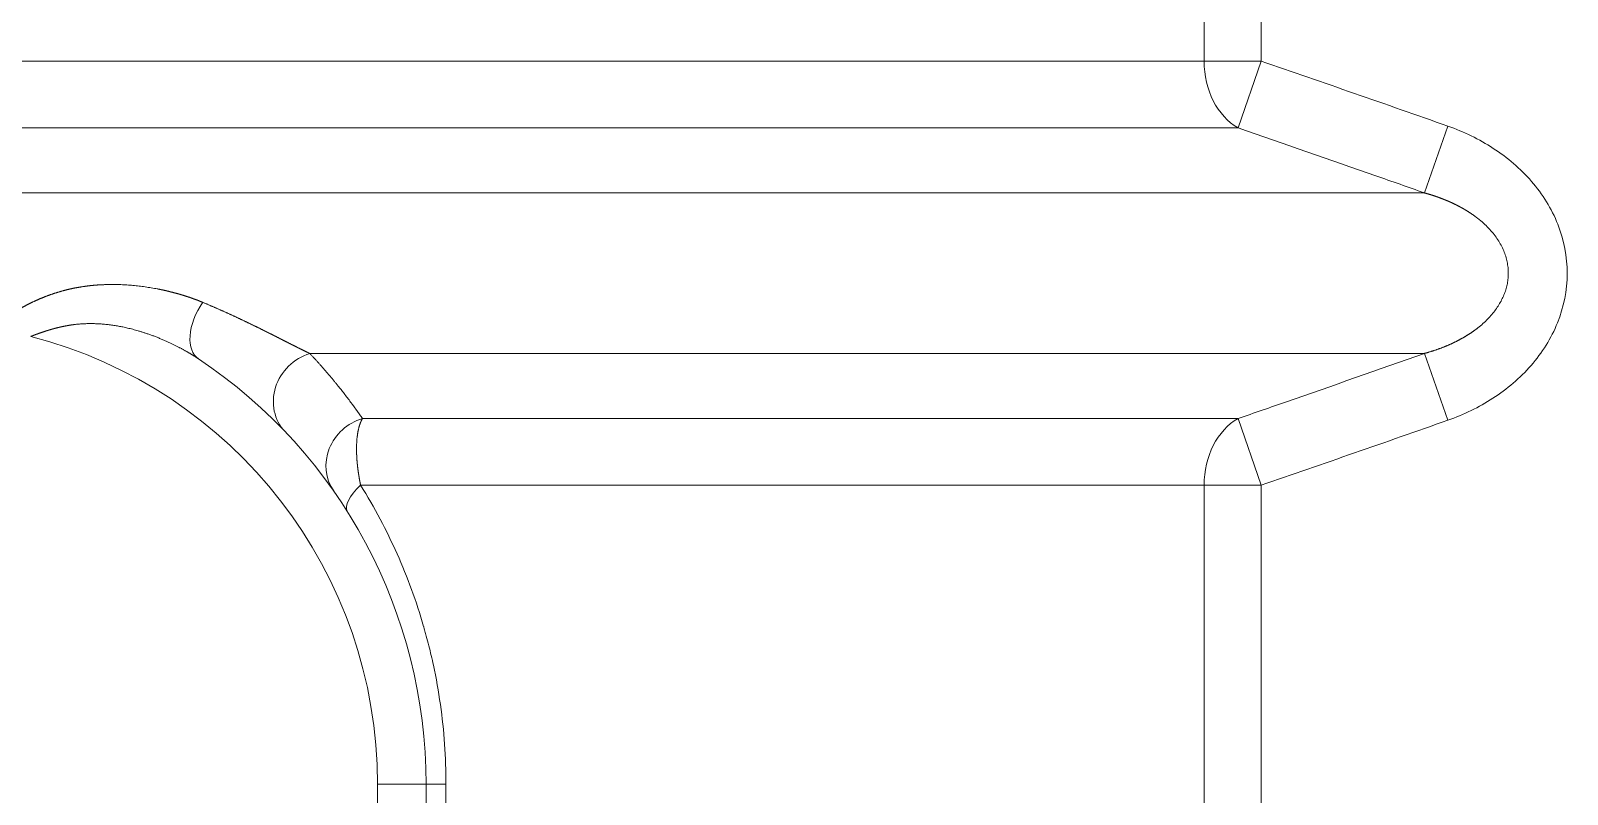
# Model space of a CAD drawing. Header units: millimetres. Extents: x 4664 to 8864, y -38 to 2932.
# Drawn here: x 8094.74 to 8122.24, y 1835.4 to 1849.06 of the extents above; entities that cross this region are included whole.
import ezdxf

# ---------------------------------------------------------------- set-up
doc = ezdxf.new("R2010")
doc.units = ezdxf.units.MM

msp = doc.modelspace()

# ---------------------------------------------------------------- linework, layer by layer
at = {"lineweight": 5}
for p, q in [((8115.744, 1848.517), (8115.744, 1859.573)), ((8116.763, 1859.573), (8116.763, 1848.517)), ((8063.182, 1848.517), (8116.763, 1848.517)), ((8116.351, 1847.323), (8116.763, 1848.517)), ((8064.376, 1847.323), (8116.351, 1847.323)), ((8119.686, 1846.158), (8120.107, 1847.352)), ((8063.402, 1846.158), (8119.686, 1846.158)), ((8099.737, 1843.285), (8119.686, 1843.285)), ((8119.686, 1843.285), (8120.107, 1842.09)), ((8116.351, 1842.119), (8100.68, 1842.119)), ((8116.351, 1842.119), (8116.763, 1840.925)), ((8100.648, 1840.925), (8116.763, 1840.925)), ((8115.744, 1829.869), (8115.744, 1840.925)), ((8116.763, 1840.925), (8116.763, 1829.869)), ((8102.175, 1835.58), (8100.949, 1835.58)), ((8100.949, 1835.58), (8100.949, 1835.214)), ((8101.819, 1835.214), (8101.819, 1835.58)), ((8102.175, 1835.214), (8102.175, 1835.58))]:
    msp.add_line(p, q, dxfattribs=at)
for radius, end in [(8.271, 75.5415), (9.141, 56.3104)]:
    msp.add_arc((8092.678, 1835.58), radius, 0, end, dxfattribs=at)
at = {"lineweight": 5, "extrusion": (0, 0, -1)}
for centre, major_axis, ratio, start_param, end_param in [((8116.763, 1848.517), (0, 1.306), 0.780444, 3.557424, 4.712389), ((8098.231, 1843.91), (0.483, 0.724), 0.577181, 3.141593, 4.726892), ((8099.924, 1842.488), (0.63, 0.601), 0.921263, 3.141593, 5.208198), ((8100.879, 1841.323), (0.713, 0.499), 0.935093, 3.141593, 5.057279), ((8116.763, 1840.925), (0, 1.306), 0.780444, 4.712389, 5.867354), ((8101.144, 1840.925), (0.736, 0.465), 0.347154, 3.141593, 4.209667)]:
    msp.add_ellipse(centre, major_axis=major_axis, ratio=ratio, start_param=start_param, end_param=end_param, dxfattribs=at)
at = {"lineweight": 5}
for points in [[(8120.107, 1847.352), (8118.993, 1847.744), (8117.879, 1848.133), (8116.763, 1848.517)], [(8116.763, 1840.925), (8117.879, 1841.309), (8118.993, 1841.698), (8120.107, 1842.09)]]:
    msp.add_open_spline(points, degree=3, dxfattribs=at)
for points, knots in [([(8116.351, 1847.323), (8117.174, 1847.038), (8117.996, 1846.752), (8119.107, 1846.362), (8119.397, 1846.26), (8119.686, 1846.158)], [0, 0, 0, 0, 0.739335, 0.739335, 1, 1, 1, 1]), ([(8120.107, 1842.09), (8120.392, 1842.19), (8120.662, 1842.32), (8121.166, 1842.646), (8121.4, 1842.844), (8121.793, 1843.296), (8121.958, 1843.557), (8122.181, 1844.11), (8122.242, 1844.414), (8122.244, 1845.013), (8122.185, 1845.316), (8121.964, 1845.875), (8121.801, 1846.136), (8121.406, 1846.592), (8121.173, 1846.79), (8120.668, 1847.119), (8120.393, 1847.251), (8120.107, 1847.352)], [0, 0, 0, 0, 0.125, 0.125, 0.25, 0.25, 0.375, 0.375, 0.5, 0.5, 0.625, 0.625, 0.75, 0.75, 0.875, 0.875, 1, 1, 1, 1]), ([(8119.686, 1846.158), (8119.689, 1846.157), (8119.695, 1846.155), (8119.703, 1846.153), (8119.712, 1846.15), (8119.72, 1846.148), (8119.729, 1846.146), (8119.737, 1846.143), (8119.746, 1846.141), (8119.754, 1846.138), (8119.763, 1846.136), (8119.771, 1846.133), (8119.779, 1846.131), (8119.788, 1846.128), (8119.796, 1846.126), (8119.804, 1846.123), (8119.813, 1846.121), (8119.821, 1846.118), (8119.829, 1846.115), (8119.837, 1846.113), (8119.845, 1846.11), (8119.854, 1846.107), (8119.862, 1846.105), (8119.87, 1846.102), (8119.878, 1846.099), (8119.886, 1846.097), (8119.894, 1846.094), (8119.902, 1846.091), (8119.91, 1846.088), (8119.918, 1846.086), (8119.926, 1846.083), (8119.934, 1846.08), (8119.941, 1846.077), (8119.949, 1846.074), (8119.957, 1846.072), (8119.965, 1846.069), (8119.973, 1846.066), (8119.98, 1846.063), (8119.988, 1846.06), (8119.996, 1846.057), (8120.003, 1846.054), (8120.011, 1846.051), (8120.019, 1846.048), (8120.026, 1846.045), (8120.034, 1846.042), (8120.041, 1846.039), (8120.049, 1846.036), (8120.056, 1846.033), (8120.064, 1846.03), (8120.071, 1846.027), (8120.078, 1846.024), (8120.086, 1846.021), (8120.093, 1846.018), (8120.1, 1846.015), (8120.108, 1846.012), (8120.115, 1846.009), (8120.122, 1846.005), (8120.129, 1846.002), (8120.137, 1845.999), (8120.144, 1845.996), (8120.151, 1845.993), (8120.158, 1845.99), (8120.165, 1845.986), (8120.172, 1845.983), (8120.179, 1845.98), (8120.186, 1845.977), (8120.193, 1845.973), (8120.2, 1845.97), (8120.207, 1845.967), (8120.214, 1845.964), (8120.221, 1845.96), (8120.228, 1845.957), (8120.234, 1845.954), (8120.241, 1845.95), (8120.248, 1845.947), (8120.255, 1845.944), (8120.261, 1845.94), (8120.268, 1845.937), (8120.275, 1845.933), (8120.281, 1845.93), (8120.288, 1845.927), (8120.294, 1845.923), (8120.301, 1845.92), (8120.308, 1845.916), (8120.314, 1845.913), (8120.321, 1845.909), (8120.327, 1845.906), (8120.333, 1845.902), (8120.34, 1845.899), (8120.346, 1845.895), (8120.352, 1845.892), (8120.359, 1845.888), (8120.365, 1845.885), (8120.371, 1845.881), (8120.378, 1845.878), (8120.384, 1845.874), (8120.39, 1845.871), (8120.396, 1845.867), (8120.402, 1845.864), (8120.408, 1845.86), (8120.414, 1845.856), (8120.42, 1845.853), (8120.426, 1845.849), (8120.432, 1845.845), (8120.438, 1845.842), (8120.444, 1845.838), (8120.45, 1845.835), (8120.456, 1845.831), (8120.462, 1845.827), (8120.468, 1845.824), (8120.474, 1845.82), (8120.479, 1845.816), (8120.485, 1845.813), (8120.491, 1845.809), (8120.497, 1845.805), (8120.502, 1845.801), (8120.508, 1845.798), (8120.514, 1845.794), (8120.519, 1845.79), (8120.525, 1845.786), (8120.53, 1845.783), (8120.536, 1845.779), (8120.541, 1845.775), (8120.547, 1845.771), (8120.552, 1845.768), (8120.558, 1845.764), (8120.563, 1845.76), (8120.568, 1845.756), (8120.574, 1845.752), (8120.579, 1845.749), (8120.584, 1845.745), (8120.59, 1845.741), (8120.595, 1845.737), (8120.6, 1845.733), (8120.605, 1845.729), (8120.61, 1845.726), (8120.615, 1845.722), (8120.621, 1845.718), (8120.626, 1845.714), (8120.631, 1845.71), (8120.636, 1845.706), (8120.641, 1845.702), (8120.646, 1845.699), (8120.651, 1845.695), (8120.655, 1845.691), (8120.66, 1845.687), (8120.665, 1845.683), (8120.702, 1845.653), (8120.768, 1845.596), (8120.856, 1845.506), (8120.935, 1845.414), (8121.002, 1845.319), (8121.06, 1845.222), (8121.107, 1845.124), (8121.144, 1845.024), (8121.17, 1844.923), (8121.185, 1844.822), (8121.19, 1844.724), (8121.186, 1844.629), (8121.173, 1844.537), (8121.151, 1844.445), (8121.121, 1844.354), (8121.082, 1844.264), (8121.034, 1844.175), (8120.978, 1844.087), (8120.913, 1844.001), (8120.839, 1843.918), (8120.757, 1843.837), (8120.695, 1843.783), (8120.658, 1843.753), (8120.649, 1843.746), (8120.639, 1843.738), (8120.629, 1843.731), (8120.619, 1843.723), (8120.61, 1843.716), (8120.599, 1843.708), (8120.589, 1843.701), (8120.579, 1843.694), (8120.569, 1843.686), (8120.558, 1843.679), (8120.548, 1843.671), (8120.537, 1843.664), (8120.527, 1843.657), (8120.516, 1843.65), (8120.505, 1843.642), (8120.494, 1843.635), (8120.483, 1843.628), (8120.472, 1843.621), (8120.46, 1843.614), (8120.449, 1843.607), (8120.437, 1843.6), (8120.426, 1843.592), (8120.414, 1843.585), (8120.402, 1843.579), (8120.39, 1843.572), (8120.378, 1843.565), (8120.366, 1843.558), (8120.354, 1843.551), (8120.342, 1843.544), (8120.329, 1843.537), (8120.317, 1843.531), (8120.304, 1843.524), (8120.291, 1843.517), (8120.279, 1843.511), (8120.266, 1843.504), (8120.253, 1843.498), (8120.24, 1843.491), (8120.226, 1843.485), (8120.213, 1843.478), (8120.2, 1843.472), (8120.186, 1843.465), (8120.173, 1843.459), (8120.159, 1843.453), (8120.145, 1843.447), (8120.131, 1843.441), (8120.117, 1843.434), (8120.103, 1843.428), (8120.089, 1843.422), (8120.075, 1843.416), (8120.06, 1843.411), (8120.046, 1843.405), (8120.031, 1843.399), (8120.017, 1843.393), (8120.002, 1843.387), (8119.987, 1843.382), (8119.972, 1843.376), (8119.957, 1843.37), (8119.942, 1843.365), (8119.926, 1843.359), (8119.911, 1843.354), (8119.896, 1843.349), (8119.88, 1843.343), (8119.864, 1843.338), (8119.849, 1843.333), (8119.833, 1843.328), (8119.817, 1843.323), (8119.801, 1843.318), (8119.785, 1843.313), (8119.769, 1843.308), (8119.752, 1843.303), (8119.736, 1843.298), (8119.719, 1843.294), (8119.703, 1843.289), (8119.692, 1843.286), (8119.686, 1843.285)], [0, 0, 0, 0, 0.002039, 0.004073, 0.006102, 0.008127, 0.010147, 0.012163, 0.014174, 0.016181, 0.018183, 0.020181, 0.022174, 0.024162, 0.026146, 0.028125, 0.0301, 0.03207, 0.034036, 0.035997, 0.037953, 0.039905, 0.041852, 0.043795, 0.045733, 0.047667, 0.049596, 0.051521, 0.053441, 0.055357, 0.057268, 0.059174, 0.061076, 0.062974, 0.064867, 0.066755, 0.068639, 0.070518, 0.072393, 0.074263, 0.076129, 0.07799, 0.079847, 0.081699, 0.083547, 0.08539, 0.087229, 0.089063, 0.090893, 0.092718, 0.094539, 0.096355, 0.098167, 0.099974, 0.101777, 0.103575, 0.105369, 0.107158, 0.108943, 0.110723, 0.112499, 0.11427, 0.116037, 0.1178, 0.119558, 0.121311, 0.12306, 0.124805, 0.126545, 0.128281, 0.130012, 0.131739, 0.133461, 0.135179, 0.136892, 0.138601, 0.140306, 0.142006, 0.143702, 0.145393, 0.14708, 0.148763, 0.150441, 0.152114, 0.153784, 0.155449, 0.157109, 0.158765, 0.160417, 0.162064, 0.163707, 0.165345, 0.16698, 0.168609, 0.170235, 0.171856, 0.173472, 0.175085, 0.176693, 0.178296, 0.179895, 0.18149, 0.183081, 0.184667, 0.186249, 0.187826, 0.189399, 0.190968, 0.192533, 0.194093, 0.195649, 0.197201, 0.198748, 0.200291, 0.20183, 0.203364, 0.204894, 0.20642, 0.207942, 0.209459, 0.210972, 0.212481, 0.213985, 0.215485, 0.216982, 0.218473, 0.219961, 0.221444, 0.222923, 0.224398, 0.225869, 0.227335, 0.228797, 0.230255, 0.231709, 0.233159, 0.234604, 0.236045, 0.237482, 0.238915, 0.240344, 0.241769, 0.243189, 0.244605, 0.246018, 0.247426, 0.248829, 0.250229, 0.279528, 0.307612, 0.334557, 0.360447, 0.385382, 0.40947, 0.432836, 0.455616, 0.477954, 0.500009, 0.520088, 0.540394, 0.561045, 0.582154, 0.603826, 0.626159, 0.64924, 0.673149, 0.697957, 0.723726, 0.750512, 0.753234, 0.755971, 0.758723, 0.761492, 0.764276, 0.767076, 0.769891, 0.772722, 0.77557, 0.778433, 0.781312, 0.784207, 0.787118, 0.790045, 0.792989, 0.795948, 0.798924, 0.801915, 0.804923, 0.807948, 0.810988, 0.814045, 0.817118, 0.820208, 0.823313, 0.826436, 0.829575, 0.83273, 0.835902, 0.83909, 0.842295, 0.845516, 0.848754, 0.852009, 0.85528, 0.858568, 0.861873, 0.865195, 0.868533, 0.871888, 0.875259, 0.878648, 0.882053, 0.885475, 0.888914, 0.89237, 0.895843, 0.899333, 0.902839, 0.906363, 0.909903, 0.913461, 0.917035, 0.920627, 0.924235, 0.927861, 0.931504, 0.935163, 0.93884, 0.942534, 0.946245, 0.949973, 0.953718, 0.95748, 0.96126, 0.965056, 0.96887, 0.972701, 0.976549, 0.980415, 0.984297, 0.988197, 0.992114, 0.996048, 1, 1, 1, 1]), ([(8097.82, 1844.199), (8097.818, 1844.2), (8097.813, 1844.203), (8097.805, 1844.206), (8097.797, 1844.209), (8097.79, 1844.212), (8097.782, 1844.215), (8097.774, 1844.218), (8097.766, 1844.221), (8097.759, 1844.224), (8097.751, 1844.227), (8097.743, 1844.231), (8097.735, 1844.234), (8097.727, 1844.237), (8097.72, 1844.24), (8097.712, 1844.243), (8097.704, 1844.246), (8097.696, 1844.249), (8097.688, 1844.251), (8097.68, 1844.254), (8097.672, 1844.257), (8097.664, 1844.26), (8097.656, 1844.263), (8097.648, 1844.266), (8097.64, 1844.269), (8097.632, 1844.272), (8097.624, 1844.275), (8097.616, 1844.277), (8097.608, 1844.28), (8097.6, 1844.283), (8097.592, 1844.286), (8097.583, 1844.289), (8097.575, 1844.291), (8097.567, 1844.294), (8097.559, 1844.297), (8097.551, 1844.3), (8097.542, 1844.302), (8097.534, 1844.305), (8097.526, 1844.308), (8097.518, 1844.31), (8097.509, 1844.313), (8097.501, 1844.316), (8097.493, 1844.318), (8097.484, 1844.321), (8097.476, 1844.323), (8097.468, 1844.326), (8097.459, 1844.329), (8097.451, 1844.331), (8097.442, 1844.334), (8097.434, 1844.336), (8097.425, 1844.339), (8097.417, 1844.341), (8097.409, 1844.344), (8097.4, 1844.346), (8097.392, 1844.349), (8097.383, 1844.351), (8097.374, 1844.353), (8097.366, 1844.356), (8097.357, 1844.358), (8097.349, 1844.36), (8097.34, 1844.363), (8097.331, 1844.365), (8097.323, 1844.367), (8097.314, 1844.37), (8097.305, 1844.372), (8097.297, 1844.374), (8097.288, 1844.377), (8097.279, 1844.379), (8097.271, 1844.381), (8097.262, 1844.383), (8097.253, 1844.385), (8097.244, 1844.388), (8097.235, 1844.39), (8097.227, 1844.392), (8097.218, 1844.394), (8097.209, 1844.396), (8097.2, 1844.398), (8097.191, 1844.4), (8097.182, 1844.403), (8097.173, 1844.405), (8097.165, 1844.407), (8097.156, 1844.409), (8097.147, 1844.411), (8097.138, 1844.413), (8097.129, 1844.415), (8097.12, 1844.417), (8097.111, 1844.419), (8097.102, 1844.421), (8097.093, 1844.422), (8097.084, 1844.424), (8097.075, 1844.426), (8097.065, 1844.428), (8097.056, 1844.43), (8097.047, 1844.432), (8097.038, 1844.434), (8097.029, 1844.435), (8097.02, 1844.437), (8096.977, 1844.445), (8096.901, 1844.459), (8096.791, 1844.476), (8096.682, 1844.491), (8096.573, 1844.502), (8096.465, 1844.51), (8096.357, 1844.516), (8096.25, 1844.519), (8096.174, 1844.518), (8096.128, 1844.518), (8096.113, 1844.517), (8096.098, 1844.517), (8096.083, 1844.516), (8096.068, 1844.516), (8096.053, 1844.515), (8096.038, 1844.515), (8096.023, 1844.514), (8096.008, 1844.513), (8095.993, 1844.513), (8095.978, 1844.512), (8095.963, 1844.511), (8095.948, 1844.51), (8095.933, 1844.509), (8095.919, 1844.508), (8095.904, 1844.506), (8095.889, 1844.505), (8095.875, 1844.504), (8095.86, 1844.503), (8095.845, 1844.501), (8095.831, 1844.5), (8095.816, 1844.498), (8095.802, 1844.497), (8095.787, 1844.495), (8095.773, 1844.493), (8095.759, 1844.492), (8095.744, 1844.49), (8095.73, 1844.488), (8095.716, 1844.486), (8095.701, 1844.484), (8095.687, 1844.482), (8095.673, 1844.48), (8095.659, 1844.478), (8095.645, 1844.475), (8095.631, 1844.473), (8095.616, 1844.471), (8095.602, 1844.468), (8095.588, 1844.466), (8095.574, 1844.464), (8095.561, 1844.461), (8095.547, 1844.458), (8095.533, 1844.456), (8095.519, 1844.453), (8095.505, 1844.45), (8095.491, 1844.447), (8095.478, 1844.444), (8095.464, 1844.441), (8095.45, 1844.438), (8095.437, 1844.435), (8095.423, 1844.432), (8095.409, 1844.429), (8095.396, 1844.426), (8095.382, 1844.422), (8095.369, 1844.419), (8095.355, 1844.415), (8095.342, 1844.412), (8095.328, 1844.408), (8095.315, 1844.405), (8095.302, 1844.401), (8095.288, 1844.397), (8095.275, 1844.394), (8095.262, 1844.39), (8095.249, 1844.386), (8095.235, 1844.382), (8095.222, 1844.378), (8095.209, 1844.374), (8095.196, 1844.37), (8095.183, 1844.365), (8095.17, 1844.361), (8095.157, 1844.357), (8095.144, 1844.353), (8095.131, 1844.348), (8095.118, 1844.344), (8095.105, 1844.339), (8095.092, 1844.335), (8095.079, 1844.33), (8095.066, 1844.325), (8095.053, 1844.321), (8095.04, 1844.316), (8095.028, 1844.311), (8095.015, 1844.306), (8095.002, 1844.301), (8094.989, 1844.296), (8094.977, 1844.291), (8094.964, 1844.286), (8094.952, 1844.281), (8094.939, 1844.276), (8094.926, 1844.27), (8094.914, 1844.265), (8094.901, 1844.26), (8094.889, 1844.254), (8094.876, 1844.249), (8094.864, 1844.243), (8094.851, 1844.238), (8094.839, 1844.232), (8094.826, 1844.227), (8094.814, 1844.221), (8094.802, 1844.215), (8094.789, 1844.209), (8094.777, 1844.203), (8094.765, 1844.197), (8094.752, 1844.192), (8094.74, 1844.186), (8094.728, 1844.179), (8094.716, 1844.173), (8094.703, 1844.167), (8094.691, 1844.161), (8094.679, 1844.155), (8094.667, 1844.149), (8094.655, 1844.142), (8094.642, 1844.136), (8094.63, 1844.129), (8094.618, 1844.123), (8094.606, 1844.116), (8094.594, 1844.11), (8094.582, 1844.103), (8094.57, 1844.097), (8094.558, 1844.09), (8094.546, 1844.083), (8094.534, 1844.076), (8094.522, 1844.07), (8094.51, 1844.063), (8094.498, 1844.056), (8094.486, 1844.049), (8094.474, 1844.042), (8094.462, 1844.035), (8094.45, 1844.028), (8094.439, 1844.021), (8094.427, 1844.014), (8094.415, 1844.007), (8094.403, 1844), (8094.395, 1843.995), (8094.391, 1843.992)], [0, 0, 0, 0, 0.002507, 0.005016, 0.007526, 0.010038, 0.012552, 0.015067, 0.017584, 0.020103, 0.022624, 0.025146, 0.027671, 0.030197, 0.032725, 0.035254, 0.037786, 0.040319, 0.042854, 0.045391, 0.047929, 0.05047, 0.053013, 0.055557, 0.058103, 0.060651, 0.063201, 0.065753, 0.068307, 0.070863, 0.07342, 0.07598, 0.078542, 0.081105, 0.083671, 0.086238, 0.088808, 0.091379, 0.093953, 0.096528, 0.099106, 0.101685, 0.104267, 0.10685, 0.109436, 0.112024, 0.114614, 0.117205, 0.119799, 0.122396, 0.124994, 0.127594, 0.130197, 0.132801, 0.135408, 0.138017, 0.140628, 0.143241, 0.145856, 0.148474, 0.151094, 0.153716, 0.15634, 0.158966, 0.161595, 0.164226, 0.166859, 0.169494, 0.172131, 0.174771, 0.177413, 0.180058, 0.182705, 0.185354, 0.188005, 0.190658, 0.193314, 0.195973, 0.198633, 0.201296, 0.203961, 0.206629, 0.209299, 0.211972, 0.214646, 0.217323, 0.220003, 0.222685, 0.225369, 0.228056, 0.230746, 0.233437, 0.236131, 0.238828, 0.241527, 0.244229, 0.246933, 0.249639, 0.282019, 0.314044, 0.34573, 0.377091, 0.408141, 0.438899, 0.469379, 0.499599, 0.503922, 0.508233, 0.512533, 0.516822, 0.521101, 0.525368, 0.529625, 0.533871, 0.538107, 0.542332, 0.546546, 0.55075, 0.554944, 0.559127, 0.5633, 0.567463, 0.571615, 0.575758, 0.57989, 0.584013, 0.588125, 0.592228, 0.596321, 0.600404, 0.604477, 0.608541, 0.612595, 0.61664, 0.620675, 0.624701, 0.628718, 0.632725, 0.636723, 0.640712, 0.644692, 0.648663, 0.652626, 0.656579, 0.660524, 0.664459, 0.668387, 0.672305, 0.676216, 0.680117, 0.684011, 0.687896, 0.691773, 0.695642, 0.699503, 0.703356, 0.707201, 0.711038, 0.714867, 0.718689, 0.722503, 0.726309, 0.730108, 0.7339, 0.737684, 0.741461, 0.745231, 0.748994, 0.75275, 0.7565, 0.760242, 0.763977, 0.767706, 0.771428, 0.775144, 0.778854, 0.782557, 0.786253, 0.789944, 0.793628, 0.797307, 0.80098, 0.804646, 0.808307, 0.811963, 0.815613, 0.819257, 0.822896, 0.82653, 0.830158, 0.833781, 0.8374, 0.841013, 0.844622, 0.848225, 0.851824, 0.855419, 0.859009, 0.862594, 0.866175, 0.869752, 0.873325, 0.876894, 0.880459, 0.88402, 0.887577, 0.891131, 0.894681, 0.898227, 0.90177, 0.90531, 0.908847, 0.912381, 0.915911, 0.919439, 0.922964, 0.926486, 0.930006, 0.933523, 0.937037, 0.94055, 0.94406, 0.947568, 0.951074, 0.954578, 0.95808, 0.96158, 0.965079, 0.968577, 0.972073, 0.975567, 0.97906, 0.982553, 0.986044, 0.989534, 0.993023, 0.996512, 1, 1, 1, 1]), ([(8099.737, 1843.285), (8099.736, 1843.285), (8099.733, 1843.287), (8099.728, 1843.289), (8099.723, 1843.291), (8099.718, 1843.293), (8099.713, 1843.296), (8099.709, 1843.298), (8099.704, 1843.3), (8099.699, 1843.303), (8099.694, 1843.305), (8099.689, 1843.307), (8099.684, 1843.31), (8099.679, 1843.312), (8099.674, 1843.315), (8099.669, 1843.317), (8099.664, 1843.32), (8099.659, 1843.322), (8099.654, 1843.325), (8099.648, 1843.327), (8099.643, 1843.33), (8099.638, 1843.332), (8099.633, 1843.335), (8099.628, 1843.337), (8099.622, 1843.34), (8099.617, 1843.342), (8099.612, 1843.345), (8099.606, 1843.348), (8099.601, 1843.35), (8099.596, 1843.353), (8099.59, 1843.356), (8099.585, 1843.358), (8099.579, 1843.361), (8099.574, 1843.364), (8099.568, 1843.367), (8099.563, 1843.369), (8099.557, 1843.372), (8099.551, 1843.375), (8099.546, 1843.378), (8099.54, 1843.38), (8099.535, 1843.383), (8099.529, 1843.386), (8099.523, 1843.389), (8099.517, 1843.392), (8099.512, 1843.395), (8099.506, 1843.398), (8099.5, 1843.401), (8099.494, 1843.404), (8099.488, 1843.407), (8099.482, 1843.409), (8099.476, 1843.412), (8099.47, 1843.415), (8099.464, 1843.418), (8099.458, 1843.422), (8099.452, 1843.425), (8099.446, 1843.428), (8099.44, 1843.431), (8099.434, 1843.434), (8099.428, 1843.437), (8099.422, 1843.44), (8099.415, 1843.443), (8099.409, 1843.446), (8099.403, 1843.449), (8099.397, 1843.453), (8099.39, 1843.456), (8099.384, 1843.459), (8099.378, 1843.462), (8099.371, 1843.465), (8099.365, 1843.469), (8099.359, 1843.472), (8099.352, 1843.475), (8099.346, 1843.479), (8099.339, 1843.482), (8099.333, 1843.485), (8099.326, 1843.489), (8099.319, 1843.492), (8099.313, 1843.495), (8099.306, 1843.499), (8099.299, 1843.502), (8099.293, 1843.505), (8099.286, 1843.509), (8099.279, 1843.512), (8099.272, 1843.516), (8099.266, 1843.519), (8099.259, 1843.523), (8099.252, 1843.526), (8099.245, 1843.53), (8099.238, 1843.533), (8099.231, 1843.537), (8099.224, 1843.54), (8099.217, 1843.544), (8099.21, 1843.547), (8099.203, 1843.551), (8099.196, 1843.554), (8099.189, 1843.558), (8099.182, 1843.562), (8099.175, 1843.565), (8099.168, 1843.569), (8099.16, 1843.573), (8099.153, 1843.576), (8099.146, 1843.58), (8099.139, 1843.584), (8099.131, 1843.587), (8099.124, 1843.591), (8099.117, 1843.595), (8099.109, 1843.598), (8099.102, 1843.602), (8099.094, 1843.606), (8099.087, 1843.61), (8099.079, 1843.613), (8099.072, 1843.617), (8099.064, 1843.621), (8099.057, 1843.625), (8099.049, 1843.629), (8099.041, 1843.633), (8099.034, 1843.636), (8099.026, 1843.64), (8099.018, 1843.644), (8099.01, 1843.648), (8099.003, 1843.652), (8098.995, 1843.656), (8098.987, 1843.66), (8098.979, 1843.664), (8098.971, 1843.668), (8098.963, 1843.672), (8098.955, 1843.676), (8098.947, 1843.68), (8098.939, 1843.684), (8098.931, 1843.688), (8098.923, 1843.692), (8098.915, 1843.696), (8098.907, 1843.7), (8098.899, 1843.704), (8098.888, 1843.709), (8098.875, 1843.716), (8098.858, 1843.724), (8098.842, 1843.732), (8098.825, 1843.74), (8098.809, 1843.748), (8098.792, 1843.757), (8098.775, 1843.765), (8098.759, 1843.773), (8098.742, 1843.781), (8098.725, 1843.789), (8098.708, 1843.798), (8098.691, 1843.806), (8098.674, 1843.814), (8098.656, 1843.823), (8098.639, 1843.831), (8098.621, 1843.839), (8098.604, 1843.848), (8098.586, 1843.856), (8098.569, 1843.865), (8098.551, 1843.873), (8098.533, 1843.882), (8098.515, 1843.89), (8098.497, 1843.899), (8098.479, 1843.907), (8098.461, 1843.916), (8098.443, 1843.924), (8098.425, 1843.933), (8098.406, 1843.941), (8098.388, 1843.95), (8098.369, 1843.958), (8098.351, 1843.967), (8098.332, 1843.975), (8098.313, 1843.984), (8098.294, 1843.993), (8098.276, 1844.001), (8098.257, 1844.01), (8098.238, 1844.018), (8098.218, 1844.027), (8098.199, 1844.036), (8098.18, 1844.044), (8098.161, 1844.053), (8098.141, 1844.061), (8098.122, 1844.07), (8098.102, 1844.079), (8098.082, 1844.087), (8098.063, 1844.096), (8098.043, 1844.105), (8098.023, 1844.113), (8098.003, 1844.122), (8097.983, 1844.13), (8097.963, 1844.139), (8097.943, 1844.148), (8097.923, 1844.156), (8097.902, 1844.165), (8097.882, 1844.174), (8097.861, 1844.182), (8097.841, 1844.191), (8097.827, 1844.197), (8097.82, 1844.199)], [0, 0, 0, 0, 0.003387, 0.006779, 0.010177, 0.013582, 0.016992, 0.020408, 0.02383, 0.027258, 0.030693, 0.034133, 0.037579, 0.04103, 0.044488, 0.047952, 0.051422, 0.054898, 0.05838, 0.061868, 0.065362, 0.068862, 0.072368, 0.07588, 0.079398, 0.082922, 0.086452, 0.089988, 0.09353, 0.097078, 0.100633, 0.104193, 0.10776, 0.111332, 0.114911, 0.118495, 0.122086, 0.125683, 0.129286, 0.132895, 0.13651, 0.140131, 0.143759, 0.147392, 0.151032, 0.154678, 0.15833, 0.161988, 0.165652, 0.169322, 0.172999, 0.176681, 0.18037, 0.184065, 0.187766, 0.191473, 0.195187, 0.198907, 0.202632, 0.206365, 0.210103, 0.213847, 0.217598, 0.221355, 0.225118, 0.228887, 0.232663, 0.236444, 0.240232, 0.244026, 0.247827, 0.251633, 0.255446, 0.259265, 0.263091, 0.266922, 0.27076, 0.274605, 0.278455, 0.282312, 0.286175, 0.290044, 0.293919, 0.297801, 0.301689, 0.305584, 0.309484, 0.313391, 0.317305, 0.321224, 0.32515, 0.329082, 0.333021, 0.336966, 0.340917, 0.344874, 0.348838, 0.352808, 0.356785, 0.360768, 0.364757, 0.368752, 0.372754, 0.376762, 0.380777, 0.384798, 0.388825, 0.392859, 0.396899, 0.400945, 0.404998, 0.409057, 0.413123, 0.417195, 0.421273, 0.425358, 0.429449, 0.433546, 0.43765, 0.44176, 0.445877, 0.45, 0.454129, 0.458265, 0.462408, 0.466556, 0.470712, 0.474873, 0.479041, 0.483216, 0.487396, 0.491584, 0.495777, 0.499978, 0.508303, 0.516638, 0.524984, 0.533339, 0.541705, 0.550081, 0.558467, 0.566863, 0.575269, 0.583686, 0.592113, 0.60055, 0.608997, 0.617455, 0.625923, 0.634401, 0.64289, 0.651389, 0.659898, 0.668418, 0.676948, 0.685488, 0.694039, 0.7026, 0.711172, 0.719754, 0.728347, 0.73695, 0.745564, 0.754189, 0.762823, 0.771469, 0.780125, 0.788791, 0.797468, 0.806156, 0.814855, 0.823564, 0.832283, 0.841014, 0.849755, 0.858506, 0.867269, 0.876042, 0.884826, 0.893621, 0.902426, 0.911242, 0.920069, 0.928907, 0.937756, 0.946615, 0.955485, 0.964367, 0.973259, 0.982162, 0.991075, 1, 1, 1, 1]), ([(8094.743, 1843.588), (8094.745, 1843.589), (8094.749, 1843.591), (8094.755, 1843.593), (8094.762, 1843.596), (8094.768, 1843.598), (8094.774, 1843.601), (8094.781, 1843.603), (8094.787, 1843.606), (8094.793, 1843.608), (8094.799, 1843.61), (8094.806, 1843.613), (8094.812, 1843.615), (8094.818, 1843.618), (8094.824, 1843.62), (8094.831, 1843.622), (8094.837, 1843.624), (8094.843, 1843.627), (8094.849, 1843.629), (8094.855, 1843.631), (8094.861, 1843.634), (8094.867, 1843.636), (8094.873, 1843.638), (8094.88, 1843.64), (8094.886, 1843.642), (8094.892, 1843.645), (8094.898, 1843.647), (8094.904, 1843.649), (8094.91, 1843.651), (8094.916, 1843.653), (8094.922, 1843.655), (8094.928, 1843.657), (8094.934, 1843.659), (8094.94, 1843.661), (8094.946, 1843.663), (8094.952, 1843.665), (8094.958, 1843.667), (8094.964, 1843.669), (8094.97, 1843.671), (8094.975, 1843.673), (8094.981, 1843.675), (8094.987, 1843.677), (8094.993, 1843.679), (8094.999, 1843.681), (8095.005, 1843.683), (8095.01, 1843.685), (8095.016, 1843.687), (8095.022, 1843.688), (8095.028, 1843.69), (8095.034, 1843.692), (8095.039, 1843.694), (8095.045, 1843.696), (8095.051, 1843.697), (8095.056, 1843.699), (8095.062, 1843.701), (8095.068, 1843.703), (8095.074, 1843.704), (8095.079, 1843.706), (8095.085, 1843.708), (8095.09, 1843.709), (8095.096, 1843.711), (8095.102, 1843.713), (8095.107, 1843.714), (8095.113, 1843.716), (8095.118, 1843.717), (8095.124, 1843.719), (8095.129, 1843.721), (8095.135, 1843.722), (8095.14, 1843.724), (8095.146, 1843.725), (8095.151, 1843.727), (8095.157, 1843.728), (8095.162, 1843.73), (8095.168, 1843.731), (8095.173, 1843.733), (8095.178, 1843.734), (8095.184, 1843.735), (8095.189, 1843.737), (8095.195, 1843.738), (8095.2, 1843.74), (8095.205, 1843.741), (8095.211, 1843.742), (8095.216, 1843.744), (8095.221, 1843.745), (8095.226, 1843.746), (8095.232, 1843.747), (8095.237, 1843.749), (8095.242, 1843.75), (8095.247, 1843.751), (8095.252, 1843.752), (8095.258, 1843.754), (8095.263, 1843.755), (8095.268, 1843.756), (8095.273, 1843.757), (8095.278, 1843.758), (8095.283, 1843.76), (8095.288, 1843.761), (8095.293, 1843.762), (8095.298, 1843.763), (8095.304, 1843.764), (8095.309, 1843.765), (8095.314, 1843.766), (8095.319, 1843.767), (8095.324, 1843.768), (8095.328, 1843.769), (8095.333, 1843.77), (8095.338, 1843.771), (8095.343, 1843.772), (8095.348, 1843.773), (8095.353, 1843.774), (8095.358, 1843.775), (8095.363, 1843.776), (8095.368, 1843.777), (8095.372, 1843.778), (8095.377, 1843.779), (8095.382, 1843.78), (8095.387, 1843.781), (8095.392, 1843.781), (8095.396, 1843.782), (8095.401, 1843.783), (8095.406, 1843.784), (8095.411, 1843.785), (8095.415, 1843.786), (8095.42, 1843.786), (8095.425, 1843.787), (8095.429, 1843.788), (8095.434, 1843.789), (8095.438, 1843.789), (8095.443, 1843.79), (8095.448, 1843.791), (8095.452, 1843.792), (8095.457, 1843.792), (8095.461, 1843.793), (8095.466, 1843.794), (8095.47, 1843.794), (8095.475, 1843.795), (8095.479, 1843.795), (8095.484, 1843.796), (8095.488, 1843.797), (8095.492, 1843.797), (8095.497, 1843.798), (8095.501, 1843.798), (8095.506, 1843.799), (8095.51, 1843.8), (8095.514, 1843.8), (8095.519, 1843.801), (8095.523, 1843.801), (8095.538, 1843.803), (8095.563, 1843.806), (8095.6, 1843.809), (8095.636, 1843.812), (8095.674, 1843.815), (8095.711, 1843.816), (8095.749, 1843.818), (8095.787, 1843.818), (8095.826, 1843.818), (8095.865, 1843.818), (8095.904, 1843.817), (8095.944, 1843.815), (8095.984, 1843.813), (8096.024, 1843.81), (8096.065, 1843.807), (8096.106, 1843.803), (8096.147, 1843.798), (8096.189, 1843.793), (8096.231, 1843.786), (8096.273, 1843.78), (8096.314, 1843.773), (8096.353, 1843.765), (8096.393, 1843.758), (8096.434, 1843.749), (8096.477, 1843.739), (8096.522, 1843.728), (8096.568, 1843.716), (8096.617, 1843.703), (8096.667, 1843.689), (8096.719, 1843.673), (8096.773, 1843.656), (8096.828, 1843.638), (8096.885, 1843.618), (8096.944, 1843.597), (8097.004, 1843.573), (8097.054, 1843.553), (8097.094, 1843.537), (8097.122, 1843.524), (8097.15, 1843.512), (8097.178, 1843.5), (8097.204, 1843.488), (8097.23, 1843.476), (8097.256, 1843.464), (8097.281, 1843.452), (8097.305, 1843.44), (8097.329, 1843.428), (8097.352, 1843.417), (8097.375, 1843.405), (8097.397, 1843.394), (8097.418, 1843.382), (8097.439, 1843.371), (8097.46, 1843.36), (8097.48, 1843.349), (8097.499, 1843.338), (8097.518, 1843.328), (8097.536, 1843.317), (8097.554, 1843.307), (8097.571, 1843.297), (8097.588, 1843.287), (8097.604, 1843.277), (8097.619, 1843.268), (8097.635, 1843.259), (8097.649, 1843.25), (8097.663, 1843.241), (8097.677, 1843.232), (8097.69, 1843.224), (8097.703, 1843.216), (8097.715, 1843.208), (8097.726, 1843.2), (8097.738, 1843.193), (8097.745, 1843.188), (8097.748, 1843.186)], [0, 0, 0, 0, 0.002068, 0.004131, 0.00619, 0.008244, 0.010293, 0.012338, 0.014378, 0.016413, 0.018443, 0.020469, 0.02249, 0.024507, 0.026518, 0.028525, 0.030527, 0.032525, 0.034517, 0.036505, 0.038488, 0.040467, 0.04244, 0.044409, 0.046373, 0.048333, 0.050287, 0.052237, 0.054182, 0.056122, 0.058058, 0.059989, 0.061914, 0.063835, 0.065752, 0.067663, 0.06957, 0.071472, 0.073369, 0.075261, 0.077148, 0.079031, 0.080908, 0.082781, 0.084649, 0.086512, 0.08837, 0.090224, 0.092072, 0.093916, 0.095755, 0.097589, 0.099418, 0.101242, 0.103061, 0.104876, 0.106685, 0.10849, 0.110289, 0.112084, 0.113874, 0.115659, 0.117439, 0.119214, 0.120985, 0.12275, 0.12451, 0.126266, 0.128016, 0.129762, 0.131503, 0.133238, 0.134969, 0.136695, 0.138416, 0.140131, 0.141842, 0.143548, 0.145249, 0.146945, 0.148636, 0.150322, 0.152003, 0.15368, 0.155351, 0.157017, 0.158678, 0.160334, 0.161985, 0.163631, 0.165272, 0.166908, 0.168539, 0.170166, 0.171787, 0.173403, 0.175014, 0.17662, 0.17822, 0.179816, 0.181407, 0.182993, 0.184574, 0.18615, 0.18772, 0.189286, 0.190846, 0.192402, 0.193952, 0.195498, 0.197038, 0.198573, 0.200104, 0.201629, 0.203149, 0.204664, 0.206174, 0.207679, 0.209178, 0.210673, 0.212163, 0.213647, 0.215127, 0.216601, 0.21807, 0.219534, 0.220993, 0.222447, 0.223896, 0.22534, 0.226778, 0.228212, 0.22964, 0.231063, 0.232481, 0.233894, 0.235302, 0.236705, 0.238103, 0.239495, 0.240883, 0.242265, 0.243642, 0.245014, 0.246381, 0.247743, 0.249099, 0.250451, 0.261776, 0.273222, 0.284789, 0.296478, 0.30829, 0.320225, 0.332284, 0.344467, 0.356776, 0.36921, 0.38177, 0.394458, 0.407272, 0.420214, 0.433284, 0.446483, 0.45981, 0.473267, 0.486853, 0.500568, 0.512653, 0.525385, 0.538767, 0.5528, 0.567485, 0.582824, 0.598818, 0.615469, 0.632777, 0.650745, 0.669372, 0.688659, 0.708608, 0.729219, 0.750493, 0.760562, 0.77046, 0.780187, 0.789742, 0.799126, 0.808338, 0.817377, 0.826244, 0.834939, 0.843461, 0.85181, 0.859986, 0.867988, 0.875817, 0.883473, 0.890954, 0.898262, 0.905396, 0.912356, 0.919142, 0.925754, 0.932192, 0.938455, 0.944543, 0.950458, 0.956198, 0.961763, 0.967154, 0.97237, 0.977412, 0.982279, 0.986971, 0.991489, 0.995832, 1, 1, 1, 1]), ([(8100.68, 1842.119), (8100.678, 1842.123), (8100.672, 1842.131), (8100.664, 1842.142), (8100.657, 1842.154), (8100.649, 1842.165), (8100.641, 1842.176), (8100.633, 1842.187), (8100.625, 1842.198), (8100.618, 1842.209), (8100.61, 1842.22), (8100.603, 1842.23), (8100.595, 1842.241), (8100.588, 1842.251), (8100.58, 1842.262), (8100.573, 1842.272), (8100.566, 1842.282), (8100.558, 1842.292), (8100.551, 1842.302), (8100.544, 1842.312), (8100.537, 1842.322), (8100.53, 1842.331), (8100.523, 1842.341), (8100.516, 1842.35), (8100.509, 1842.36), (8100.502, 1842.369), (8100.495, 1842.378), (8100.489, 1842.387), (8100.482, 1842.396), (8100.475, 1842.405), (8100.452, 1842.437), (8100.411, 1842.49), (8100.354, 1842.565), (8100.298, 1842.637), (8100.254, 1842.691), (8100.224, 1842.729), (8100.206, 1842.751), (8100.187, 1842.773), (8100.169, 1842.796), (8100.151, 1842.818), (8100.133, 1842.839), (8100.115, 1842.861), (8100.096, 1842.883), (8100.078, 1842.904), (8100.06, 1842.925), (8100.042, 1842.946), (8100.024, 1842.967), (8100.006, 1842.988), (8099.988, 1843.009), (8099.97, 1843.03), (8099.952, 1843.05), (8099.934, 1843.07), (8099.916, 1843.09), (8099.898, 1843.11), (8099.88, 1843.13), (8099.862, 1843.15), (8099.844, 1843.17), (8099.826, 1843.189), (8099.808, 1843.209), (8099.791, 1843.228), (8099.773, 1843.247), (8099.755, 1843.266), (8099.743, 1843.278), (8099.737, 1843.285)], [0, 0, 0, 0, 0.009764, 0.019446, 0.029047, 0.038567, 0.048006, 0.057363, 0.066639, 0.075833, 0.084946, 0.093978, 0.102927, 0.111796, 0.120582, 0.129287, 0.13791, 0.146451, 0.154911, 0.163288, 0.171584, 0.179798, 0.18793, 0.19598, 0.203948, 0.211834, 0.219638, 0.227359, 0.234999, 0.242556, 0.250031, 0.315962, 0.379605, 0.440952, 0.499997, 0.519308, 0.538513, 0.557611, 0.576601, 0.595485, 0.614261, 0.63293, 0.651491, 0.669945, 0.688291, 0.70653, 0.72466, 0.742683, 0.760598, 0.778404, 0.796102, 0.813692, 0.831173, 0.848546, 0.86581, 0.882965, 0.900012, 0.916949, 0.933778, 0.950497, 0.967108, 0.983608, 1, 1, 1, 1]), ([(8119.686, 1843.285), (8118.865, 1842.995), (8118.044, 1842.707), (8116.931, 1842.32), (8116.641, 1842.22), (8116.351, 1842.119)], [0, 0, 0, 0, 0.739335, 0.739335, 1, 1, 1, 1]), ([(8100.648, 1840.925), (8100.647, 1840.926), (8100.647, 1840.93), (8100.645, 1840.935), (8100.644, 1840.94), (8100.643, 1840.945), (8100.642, 1840.95), (8100.641, 1840.955), (8100.64, 1840.96), (8100.639, 1840.965), (8100.638, 1840.97), (8100.637, 1840.976), (8100.636, 1840.981), (8100.635, 1840.986), (8100.634, 1840.991), (8100.633, 1840.997), (8100.632, 1841.002), (8100.631, 1841.007), (8100.63, 1841.013), (8100.629, 1841.018), (8100.628, 1841.023), (8100.627, 1841.029), (8100.626, 1841.034), (8100.625, 1841.04), (8100.624, 1841.045), (8100.623, 1841.051), (8100.622, 1841.056), (8100.621, 1841.062), (8100.62, 1841.067), (8100.619, 1841.073), (8100.619, 1841.079), (8100.618, 1841.084), (8100.617, 1841.09), (8100.616, 1841.095), (8100.615, 1841.101), (8100.614, 1841.107), (8100.613, 1841.113), (8100.612, 1841.118), (8100.611, 1841.124), (8100.61, 1841.13), (8100.609, 1841.136), (8100.608, 1841.141), (8100.608, 1841.147), (8100.607, 1841.153), (8100.606, 1841.159), (8100.605, 1841.165), (8100.604, 1841.171), (8100.603, 1841.177), (8100.603, 1841.183), (8100.602, 1841.189), (8100.601, 1841.195), (8100.6, 1841.201), (8100.599, 1841.207), (8100.599, 1841.213), (8100.598, 1841.219), (8100.597, 1841.225), (8100.596, 1841.231), (8100.596, 1841.237), (8100.595, 1841.243), (8100.594, 1841.249), (8100.593, 1841.255), (8100.593, 1841.261), (8100.592, 1841.268), (8100.591, 1841.274), (8100.591, 1841.28), (8100.59, 1841.286), (8100.589, 1841.292), (8100.589, 1841.299), (8100.588, 1841.305), (8100.587, 1841.311), (8100.587, 1841.317), (8100.586, 1841.324), (8100.586, 1841.33), (8100.585, 1841.336), (8100.585, 1841.343), (8100.584, 1841.349), (8100.583, 1841.355), (8100.583, 1841.362), (8100.582, 1841.368), (8100.582, 1841.374), (8100.581, 1841.381), (8100.581, 1841.387), (8100.581, 1841.394), (8100.58, 1841.4), (8100.58, 1841.406), (8100.579, 1841.413), (8100.579, 1841.419), (8100.579, 1841.426), (8100.578, 1841.432), (8100.578, 1841.439), (8100.577, 1841.445), (8100.577, 1841.452), (8100.577, 1841.458), (8100.577, 1841.465), (8100.576, 1841.471), (8100.576, 1841.477), (8100.576, 1841.484), (8100.576, 1841.49), (8100.575, 1841.497), (8100.575, 1841.503), (8100.575, 1841.51), (8100.575, 1841.517), (8100.575, 1841.523), (8100.574, 1841.53), (8100.574, 1841.536), (8100.574, 1841.543), (8100.574, 1841.549), (8100.574, 1841.556), (8100.574, 1841.562), (8100.574, 1841.569), (8100.574, 1841.575), (8100.574, 1841.582), (8100.574, 1841.588), (8100.574, 1841.595), (8100.574, 1841.601), (8100.574, 1841.608), (8100.574, 1841.614), (8100.574, 1841.621), (8100.575, 1841.627), (8100.575, 1841.634), (8100.575, 1841.647), (8100.576, 1841.666), (8100.577, 1841.691), (8100.579, 1841.715), (8100.58, 1841.739), (8100.582, 1841.761), (8100.585, 1841.782), (8100.587, 1841.803), (8100.59, 1841.823), (8100.592, 1841.842), (8100.595, 1841.86), (8100.598, 1841.877), (8100.602, 1841.893), (8100.605, 1841.909), (8100.608, 1841.924), (8100.611, 1841.938), (8100.615, 1841.952), (8100.618, 1841.965), (8100.622, 1841.977), (8100.625, 1841.988), (8100.628, 1841.999), (8100.632, 1842.01), (8100.635, 1842.02), (8100.638, 1842.029), (8100.642, 1842.038), (8100.645, 1842.046), (8100.648, 1842.053), (8100.651, 1842.061), (8100.654, 1842.068), (8100.657, 1842.074), (8100.659, 1842.08), (8100.662, 1842.085), (8100.664, 1842.09), (8100.667, 1842.095), (8100.669, 1842.1), (8100.671, 1842.104), (8100.673, 1842.107), (8100.675, 1842.111), (8100.677, 1842.114), (8100.679, 1842.117), (8100.68, 1842.118), (8100.68, 1842.119)], [0, 0, 0, 0, 0.003244, 0.006503, 0.009779, 0.013071, 0.016378, 0.019702, 0.023042, 0.026398, 0.02977, 0.033158, 0.036562, 0.039983, 0.043419, 0.046872, 0.05034, 0.053825, 0.057326, 0.060843, 0.064376, 0.067925, 0.07149, 0.075071, 0.078669, 0.082282, 0.085912, 0.089558, 0.09322, 0.096898, 0.100593, 0.104303, 0.10803, 0.111772, 0.115531, 0.119306, 0.123098, 0.126905, 0.130729, 0.134568, 0.138424, 0.142296, 0.146185, 0.150089, 0.15401, 0.157947, 0.1619, 0.165869, 0.169854, 0.173856, 0.177874, 0.181908, 0.185958, 0.190024, 0.194107, 0.198206, 0.202321, 0.206452, 0.2106, 0.214764, 0.218944, 0.22314, 0.227352, 0.231581, 0.235826, 0.240087, 0.244364, 0.248658, 0.252968, 0.257294, 0.261636, 0.265995, 0.27037, 0.274761, 0.279168, 0.283592, 0.288032, 0.292488, 0.296961, 0.301449, 0.305954, 0.310475, 0.315013, 0.319567, 0.324137, 0.328723, 0.333326, 0.337945, 0.34258, 0.347232, 0.351899, 0.356584, 0.361284, 0.366001, 0.370734, 0.375483, 0.380248, 0.38503, 0.389829, 0.394643, 0.399474, 0.404321, 0.409185, 0.414064, 0.41896, 0.423873, 0.428802, 0.433747, 0.438708, 0.443686, 0.44868, 0.45369, 0.458717, 0.46376, 0.468819, 0.473895, 0.478987, 0.484096, 0.48922, 0.494361, 0.499519, 0.520475, 0.540999, 0.56109, 0.580748, 0.599973, 0.618766, 0.637125, 0.655052, 0.672546, 0.689607, 0.706235, 0.72243, 0.738192, 0.753521, 0.768417, 0.78288, 0.79691, 0.810507, 0.82367, 0.836401, 0.848698, 0.860561, 0.871992, 0.882989, 0.893553, 0.903684, 0.913381, 0.922645, 0.931475, 0.939872, 0.947835, 0.955365, 0.962462, 0.969125, 0.975355, 0.981151, 0.986513, 0.991442, 0.995938, 1, 1, 1, 1]), ([(8102.175, 1835.58), (8102.175, 1835.819), (8102.159, 1836.296), (8102.083, 1837.004), (8102, 1837.473), (8101.925, 1837.822), (8101.898, 1837.938), (8101.854, 1838.112), (8101.831, 1838.199), (8101.803, 1838.3), (8101.789, 1838.351), (8101.781, 1838.376), (8101.778, 1838.389), (8101.776, 1838.395), (8101.775, 1838.398), (8101.775, 1838.4), (8101.774, 1838.401), (8101.774, 1838.401), (8101.774, 1838.401), (8101.774, 1838.401), (8101.71, 1838.624), (8101.566, 1839.063), (8101.307, 1839.702), (8101.003, 1840.324), (8100.771, 1840.727), (8100.648, 1840.925)], [0, 0, 0, 0, 0.125, 0.25, 0.375, 0.375, 0.4375, 0.4375, 0.46875, 0.484375, 0.492188, 0.496094, 0.498047, 0.499023, 0.499512, 0.499756, 0.499878, 0.499939, 0.499939, 0.5, 0.5, 0.625, 0.75, 0.875, 1, 1, 1, 1])]:
    msp.add_open_spline(points, degree=3, knots=knots, dxfattribs=at)

doc.saveas('drawing.dxf')
